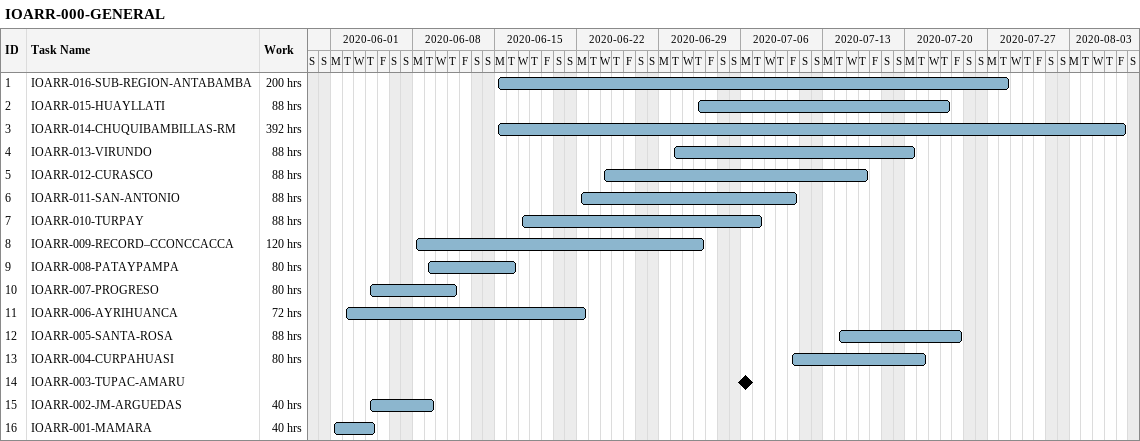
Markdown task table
IOARR-000-GENERAL

| ID | Task | Start | Finish | Work (h) |
|---|---|---|---|---|
| 1 | IOARR-016-SUB-REGION-ANTABAMBA | 2020-06-15 | 2020-07-28 | 200 |
| 2 | IOARR-015-HUAYLLATI | 2020-07-02 | 2020-07-23 | 88 |
| 3 | IOARR-014-CHUQUIBAMBILLAS-RM | 2020-06-15 | 2020-08-07 | 392 |
| 4 | IOARR-013-VIRUNDO | 2020-06-30 | 2020-07-20 | 88 |
| 5 | IOARR-012-CURASCO | 2020-06-24 | 2020-07-16 | 88 |
| 6 | IOARR-011-SAN-ANTONIO | 2020-06-22 | 2020-07-10 | 88 |
| 7 | IOARR-010-TURPAY | 2020-06-17 | 2020-07-07 | 88 |
| 8 | IOARR-009-RECORD–CCONCCACCA | 2020-06-08 | 2020-07-02 | 120 |
| 9 | IOARR-008-PATAYPAMPA | 2020-06-09 | 2020-06-16 | 80 |
| 10 | IOARR-007-PROGRESO | 2020-06-04 | 2020-06-11 | 80 |
| 11 | IOARR-006-AYRIHUANCA | 2020-06-02 | 2020-06-22 | 72 |
| 12 | IOARR-005-SANTA-ROSA | 2020-07-14 | 2020-07-24 | 88 |
| 13 | IOARR-004-CURPAHUASI | 2020-07-10 | 2020-07-21 | 80 |
| 14 | IOARR-003-TUPAC-AMARU (milestone) | 2020-07-06 | 2020-07-06 |  |
| 15 | IOARR-002-JM-ARGUEDAS | 2020-06-04 | 2020-06-09 | 40 |
| 16 | IOARR-001-MAMARA | 2020-06-01 | 2020-06-04 | 40 |
